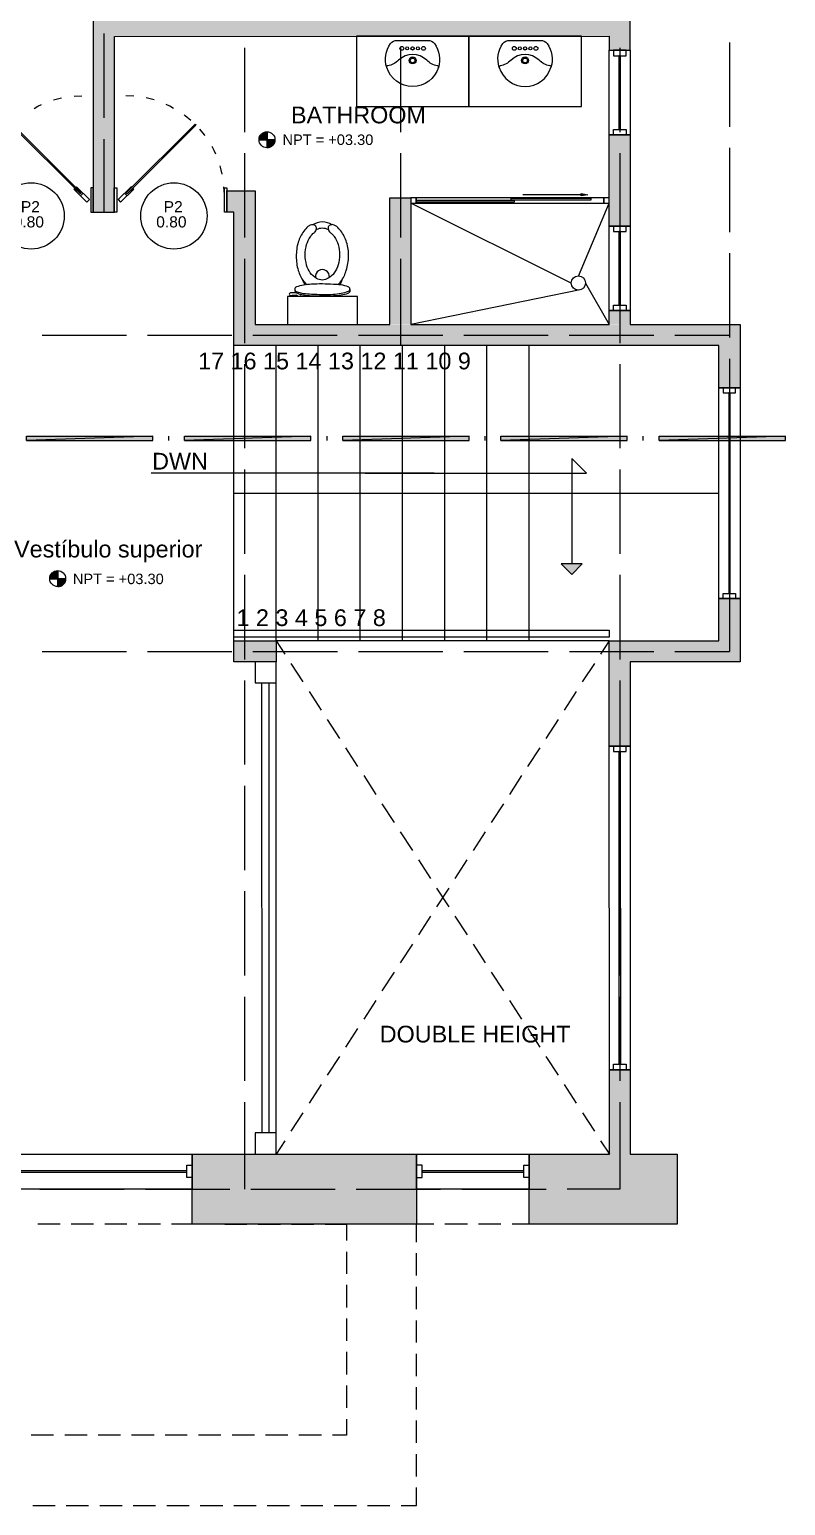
# Model space of a CAD drawing. Header units: metres. Extents: x 14 to 155, y 0 to 125.
# Drawn here: x 59.29 to 64.67, y 96.99 to 107.49 of the extents above; entities that cross this region are included whole.
import ezdxf

# ---------------------------------------------------------------- set-up
doc = ezdxf.new("R2010")
doc.units = ezdxf.units.M
doc.layers.add('PDF_Geometry', color=7, linetype='Continuous', true_color=0xc0c0c0)
doc.layers.add('PDF_Solid Fills', color=7, linetype='Continuous')
doc.layers.add('PDF_Text', color=255, linetype='Continuous')
doc.styles.add('PDF Arial', font='arial.ttf')

msp = doc.modelspace()

# ---------------------------------------------------------------- linework, layer by layer
at = {"layer": 'PDF_Geometry', "color": 0, "lineweight": 5}
for points in [[(61.857, 107.588), (59.897, 107.588), (59.896, 109.438), (59.746, 109.438), (59.746, 106.188), (59.897, 106.188), (59.897, 107.437), (63.417, 107.438), (63.417, 107.338), (63.566, 107.338), (63.566, 107.887), (63.417, 107.887), (63.417, 107.588), (62.006, 107.588), (62.006, 109.438), (61.857, 109.438)], [(63.417, 107.338), (63.566, 107.338), (63.566, 106.738), (63.417, 106.738)], [(63.417, 106.738), (63.566, 106.738), (63.566, 106.088), (63.417, 106.088)], [(62.006, 105.388), (63.417, 105.388), (63.417, 105.488), (63.566, 105.488), (63.566, 105.388), (64.347, 105.388), (64.347, 104.938), (64.197, 104.938), (64.197, 105.239), (60.746, 105.239), (60.746, 106.188), (60.697, 106.188), (60.697, 106.338), (60.897, 106.338), (60.897, 105.387), (61.857, 105.388), (61.857, 106.289), (62.006, 106.289)], [(63.417, 106.088), (63.566, 106.088), (63.566, 105.488), (63.417, 105.488)], [(64.197, 104.938), (64.347, 104.938), (64.347, 103.438), (64.197, 103.438)], [(63.417, 102.388), (63.417, 103.137), (64.197, 103.138), (64.197, 103.438), (64.347, 103.438), (64.347, 102.989), (63.566, 102.989), (63.566, 102.388)], [(61.047, 102.989), (60.746, 102.989), (60.746, 103.137), (61.047, 103.137)], [(63.417, 102.388), (63.566, 102.388), (63.566, 100.087), (63.418, 100.087)], [(63.566, 100.087), (63.566, 99.487), (63.899, 99.487), (63.899, 98.988), (62.846, 98.988), (62.846, 99.487), (63.418, 99.487), (63.418, 100.087)], [(58.65, 99.487), (60.449, 99.487), (60.449, 99.237), (58.65, 99.237)], [(60.449, 99.487), (62.046, 99.487), (62.046, 98.988), (60.449, 98.988)], [(62.046, 99.487), (62.846, 99.487), (62.846, 99.237), (62.046, 99.237)]]:
    msp.add_lwpolyline(points, close=True, dxfattribs=at)
at = {"layer": 'PDF_Geometry', "color": 0, "lineweight": 0}
for points in [[(59.821, 107.457), (59.821, 106.857)], [(60.822, 107.356), (60.822, 106.757)], [(61.932, 107.356), (61.932, 106.757)], [(63.491, 107.356), (63.491, 106.757)], [(64.272, 107.394), (64.272, 106.794)], [(59.463, 106.985), (59.472, 106.988), (59.521, 106.999)], [(59.61, 107.012), (59.664, 107.015)], [(60.034, 107.012), (59.978, 107.015)], [(60.18, 106.985), (60.17, 106.988), (60.122, 106.999)], [(59.325, 106.925), (59.352, 106.941), (59.378, 106.953)], [(60.317, 106.925), (60.29, 106.941), (60.265, 106.953)], [(60.441, 106.839), (60.401, 106.873), (60.394, 106.877)], [(60.541, 106.73), (60.538, 106.737), (60.505, 106.777)], [(59.821, 106.706), (59.821, 106.188)], [(60.927, 106.701), (61.039, 106.701)], [(60.983, 106.759), (60.983, 106.645)], [(60.617, 106.6), (60.606, 106.626), (60.591, 106.653)], [(60.822, 106.607), (60.822, 106.007)], [(61.932, 106.607), (61.932, 106.007)], [(63.491, 106.607), (63.491, 106.007)], [(64.272, 106.644), (64.272, 106.044)], [(60.663, 106.458), (60.652, 106.506), (60.649, 106.516)], [(60.679, 106.314), (60.676, 106.368)], [(59.674, 106.322), (59.655, 106.304)], [(59.969, 106.322), (59.988, 106.304)], [(63.147, 105.682), (62.006, 106.25), (63.379, 106.25)], [(63.216, 106.311), (62.803, 106.311)], [(63.198, 105.732), (63.417, 106.25)], [(60.822, 105.856), (60.822, 105.256)], [(61.932, 105.856), (61.932, 105.239)], [(63.491, 105.856), (63.491, 105.256)], [(64.272, 105.895), (64.272, 105.295)], [(63.209, 105.634), (62.006, 105.387)], [(63.248, 105.682), (63.417, 105.387)], [(59.383, 105.312), (59.983, 105.312)], [(60.132, 105.312), (60.732, 105.312)], [(60.882, 105.312), (61.482, 105.312)], [(61.633, 105.312), (62.233, 105.312)], [(62.382, 105.312), (62.982, 105.312)], [(63.132, 105.312), (63.733, 105.312)], [(63.883, 105.312), (64.272, 105.312)], [(60.822, 105.106), (60.822, 104.507)], [(63.491, 105.106), (63.491, 104.507)], [(64.272, 105.144), (64.272, 104.544)], [(60.284, 104.563), (60.284, 104.594)], [(61.409, 104.563), (61.409, 104.594)], [(62.534, 104.563), (62.534, 104.594)], [(63.659, 104.563), (63.659, 104.594)], [(61.681, 104.33), (63.256, 104.33), (63.15, 104.435), (63.15, 103.685)], [(64.272, 104.394), (64.272, 103.794)], [(62.171, 104.33), (60.159, 104.33)], [(60.822, 104.357), (60.822, 103.757)], [(63.491, 104.357), (63.491, 103.757)], [(59.493, 103.635), (59.493, 103.521)], [(64.272, 103.645), (64.272, 103.062)], [(59.437, 103.579), (59.549, 103.579)], [(60.822, 103.606), (60.822, 103.006)], [(63.491, 103.606), (63.491, 103.006)], [(61.047, 103.137), (61.108, 103.043)], [(63.417, 103.137), (63.355, 103.043)], [(59.383, 103.062), (59.983, 103.062)], [(60.132, 103.062), (60.732, 103.062)], [(60.882, 103.062), (61.483, 103.062)], [(61.633, 103.062), (62.233, 103.062)], [(62.382, 103.062), (62.982, 103.062)], [(63.133, 103.062), (63.733, 103.062)], [(63.883, 103.062), (64.272, 103.062)], [(61.151, 102.977), (61.238, 102.845)], [(63.312, 102.977), (63.225, 102.845)], [(60.822, 102.856), (60.822, 102.257)], [(63.491, 102.856), (63.491, 102.257)], [(61.281, 102.777), (61.367, 102.644)], [(63.182, 102.777), (63.096, 102.645)], [(61.411, 102.577), (61.497, 102.444)], [(63.053, 102.577), (62.966, 102.444)], [(61.54, 102.377), (61.627, 102.244)], [(62.923, 102.377), (62.836, 102.244)], [(61.67, 102.179), (61.756, 102.044)], [(62.793, 102.179), (62.707, 102.044)], [(60.822, 102.107), (60.822, 101.507)], [(63.491, 102.107), (63.491, 101.507)], [(61.799, 101.979), (61.886, 101.846)], [(62.664, 101.979), (62.577, 101.846)], [(61.929, 101.779), (62.016, 101.646)], [(62.534, 101.779), (62.448, 101.646)], [(62.059, 101.579), (62.145, 101.446)], [(62.404, 101.579), (62.318, 101.446)], [(60.822, 101.356), (60.822, 100.756)], [(62.188, 101.379), (62.275, 101.246)], [(62.275, 101.379), (62.188, 101.246)], [(63.491, 101.356), (63.491, 100.756)], [(62.145, 101.18), (62.059, 101.046)], [(62.318, 101.18), (62.405, 101.046)], [(62.016, 100.98), (61.929, 100.847)], [(62.448, 100.98), (62.534, 100.847)], [(61.886, 100.78), (61.8, 100.647)], [(62.577, 100.78), (62.664, 100.647)], [(60.822, 100.606), (60.822, 100.007)], [(61.756, 100.58), (61.67, 100.447)], [(62.707, 100.58), (62.793, 100.447)], [(63.491, 100.606), (63.491, 100.007)], [(61.627, 100.38), (61.54, 100.247)], [(62.837, 100.38), (62.923, 100.247)], [(61.497, 100.182), (61.411, 100.047)], [(62.966, 100.182), (63.053, 100.047)], [(61.368, 99.981), (61.281, 99.849)], [(63.096, 99.982), (63.182, 99.849)], [(60.822, 99.857), (60.822, 99.237)], [(63.491, 99.857), (63.491, 99.237), (63.118, 99.237)], [(61.238, 99.781), (61.151, 99.649)], [(63.226, 99.781), (63.312, 99.649)], [(61.108, 99.581), (61.047, 99.487)], [(63.355, 99.581), (63.418, 99.487)], [(59.367, 99.237), (59.967, 99.237)], [(60.118, 99.237), (60.718, 99.237)], [(60.868, 99.237), (61.468, 99.237)], [(61.617, 99.237), (62.217, 99.237)], [(62.368, 99.237), (62.968, 99.237)], [(59.51, 98.988), (59.351, 98.988)], [(59.748, 98.988), (59.59, 98.988)], [(59.986, 98.988), (59.828, 98.988)], [(60.225, 98.988), (60.065, 98.988)], [(60.601, 98.988), (60.449, 98.988), (60.303, 98.988)], [(60.681, 98.988), (60.839, 98.988)], [(60.919, 98.988), (61.078, 98.988)], [(61.156, 98.988), (61.316, 98.988)], [(61.395, 98.988), (61.547, 98.988), (61.547, 98.872)], [(62.169, 98.988), (62.046, 98.988)], [(62.046, 98.861), (62.046, 98.988)], [(62.408, 98.988), (62.248, 98.988)], [(62.645, 98.988), (62.486, 98.988)], [(62.846, 98.988), (62.725, 98.988)], [(61.547, 98.792), (61.547, 98.634)], [(62.046, 98.623), (62.046, 98.781)], [(61.547, 98.556), (61.547, 98.396)], [(62.046, 98.384), (62.046, 98.543)], [(61.547, 98.317), (61.547, 98.159)], [(62.046, 98.146), (62.046, 98.304)], [(61.547, 98.079), (61.547, 97.92)], [(62.046, 97.907), (62.046, 98.067)], [(61.547, 97.84), (61.547, 97.682)], [(62.046, 97.671), (62.046, 97.829)], [(61.547, 97.602), (61.547, 97.488), (61.448, 97.488)], [(62.046, 97.432), (62.046, 97.591)], [(59.463, 97.488), (59.305, 97.488)], [(59.702, 97.488), (59.543, 97.488)], [(59.94, 97.488), (59.782, 97.488)], [(60.179, 97.488), (60.019, 97.488)], [(60.415, 97.488), (60.257, 97.488)], [(60.654, 97.488), (60.495, 97.488)], [(60.892, 97.488), (60.734, 97.488)], [(61.131, 97.488), (60.972, 97.488)], [(61.369, 97.488), (61.209, 97.488)], [(62.046, 97.194), (62.046, 97.352)], [(61.936, 96.987), (62.046, 96.987), (62.046, 97.114)], [(59.316, 96.987), (59.476, 96.987)], [(59.554, 96.987), (59.713, 96.987)], [(59.793, 96.987), (59.951, 96.987)], [(60.031, 96.987), (60.19, 96.987)], [(60.27, 96.987), (60.428, 96.987)], [(60.507, 96.987), (60.667, 96.987)], [(60.745, 96.987), (60.904, 96.987)], [(60.984, 96.987), (61.142, 96.987)], [(61.222, 96.987), (61.38, 96.987)], [(61.46, 96.987), (61.619, 96.987)], [(61.697, 96.987), (61.857, 96.987)]]:
    msp.add_lwpolyline(points, dxfattribs=at)
for points in [[(61.619, 106.938), (62.419, 106.938), (62.419, 107.438), (61.619, 107.438)], [(62.419, 106.938), (63.219, 106.938), (63.219, 107.438), (62.419, 107.438)], [(63.536, 107.338), (63.448, 107.338), (63.448, 107.3), (63.536, 107.3)], [(63.486, 106.775), (63.497, 106.775), (63.497, 107.3), (63.486, 107.3)], [(59.165, 106.805), (59.655, 106.317), (59.661, 106.324), (59.172, 106.812)], [(60.477, 106.805), (59.988, 106.317), (59.981, 106.324), (60.471, 106.812)], [(63.536, 106.738), (63.448, 106.738), (63.448, 106.775), (63.536, 106.775)], [(60.929, 106.713), (60.983, 106.701), (60.927, 106.701)], [(60.932, 106.724), (60.983, 106.713), (60.929, 106.713)], [(60.983, 106.713), (60.929, 106.713), (60.983, 106.701)], [(60.937, 106.733), (60.983, 106.724), (60.932, 106.724)], [(60.983, 106.724), (60.932, 106.724), (60.983, 106.713)], [(60.943, 106.741), (60.983, 106.733), (60.937, 106.733)], [(60.983, 106.733), (60.937, 106.733), (60.983, 106.724)], [(60.953, 106.749), (60.983, 106.741), (60.943, 106.741)], [(60.983, 106.741), (60.943, 106.741), (60.983, 106.733)], [(60.962, 106.754), (60.983, 106.749), (60.953, 106.749)], [(60.983, 106.749), (60.953, 106.749), (60.983, 106.741)], [(60.972, 106.757), (60.983, 106.754), (60.962, 106.754)], [(60.983, 106.754), (60.962, 106.754), (60.983, 106.749)], [(60.983, 106.759), (60.983, 106.757), (60.972, 106.757)], [(60.983, 106.757), (60.972, 106.757), (60.983, 106.754)], [(61.039, 106.701), (60.983, 106.701), (61.039, 106.692)], [(60.983, 106.701), (61.039, 106.692), (60.983, 106.692)], [(61.039, 106.692), (60.983, 106.692), (61.036, 106.682)], [(60.983, 106.692), (61.036, 106.682), (60.983, 106.682)], [(61.036, 106.682), (60.983, 106.682), (61.033, 106.674)], [(60.983, 106.682), (61.033, 106.674), (60.983, 106.674)], [(61.033, 106.674), (60.983, 106.674), (61.026, 106.666)], [(60.983, 106.674), (61.026, 106.666), (60.983, 106.666)], [(61.026, 106.666), (60.983, 106.666), (61.02, 106.66)], [(60.983, 106.666), (61.02, 106.66), (60.983, 106.66)], [(61.02, 106.66), (60.983, 106.66), (61.012, 106.653)], [(60.983, 106.66), (61.012, 106.653), (60.983, 106.653)], [(61.012, 106.653), (60.983, 106.653), (61.002, 106.649)], [(60.983, 106.653), (61.002, 106.649), (60.983, 106.649)], [(60.983, 106.648), (60.983, 106.647), (60.993, 106.647)], [(60.983, 106.648), (61.002, 106.648), (60.993, 106.647)], [(60.983, 106.647), (60.993, 106.647), (60.983, 106.645)], [(59.719, 106.277), (59.701, 106.258), (59.608, 106.351), (59.615, 106.356), (59.655, 106.317), (59.661, 106.324), (59.621, 106.364), (59.628, 106.368)], [(59.728, 106.188), (59.746, 106.188), (59.746, 106.359), (59.728, 106.359)], [(59.914, 106.188), (59.896, 106.188), (59.896, 106.359), (59.914, 106.359)], [(59.924, 106.277), (59.941, 106.258), (60.034, 106.351), (60.028, 106.356), (59.988, 106.317), (59.981, 106.324), (60.021, 106.364), (60.015, 106.368)], [(60.697, 106.188), (60.679, 106.188), (60.679, 106.359), (60.697, 106.359)], [(62.006, 106.25), (62.044, 106.25), (62.044, 106.289), (62.006, 106.289)], [(62.044, 106.25), (63.379, 106.25), (63.379, 106.289), (62.044, 106.289)], [(62.742, 106.269), (62.044, 106.269), (62.044, 106.26), (62.742, 106.26)], [(62.716, 106.274), (63.289, 106.274), (63.289, 106.284), (62.716, 106.284)], [(63.216, 106.319), (63.265, 106.311), (63.216, 106.303)], [(63.379, 106.25), (63.417, 106.25), (63.417, 106.289), (63.379, 106.289)], [(63.536, 106.088), (63.448, 106.088), (63.448, 106.05), (63.536, 106.05)], [(63.486, 105.525), (63.497, 105.525), (63.497, 106.05), (63.486, 106.05)], [(61.627, 105.587), (61.127, 105.587), (61.127, 105.387), (61.627, 105.387)], [(63.536, 105.488), (63.448, 105.488), (63.448, 105.525), (63.536, 105.525)], [(64.315, 104.938), (64.227, 104.938), (64.227, 104.901), (64.315, 104.901)], [(64.267, 103.475), (64.277, 103.475), (64.277, 104.901), (64.267, 104.901)], [(60.17, 104.563), (60.17, 104.594), (59.271, 104.563)], [(60.17, 104.594), (59.271, 104.563), (59.271, 104.594)], [(61.295, 104.563), (61.295, 104.594), (60.396, 104.563)], [(61.295, 104.594), (60.396, 104.563), (60.396, 104.594)], [(62.42, 104.563), (62.42, 104.594), (61.521, 104.563)], [(62.42, 104.594), (61.521, 104.563), (61.521, 104.594)], [(63.545, 104.563), (63.545, 104.594), (62.646, 104.563)], [(63.545, 104.594), (62.646, 104.563), (62.646, 104.594)], [(64.67, 104.563), (64.67, 104.594), (63.771, 104.563)], [(64.67, 104.594), (63.771, 104.563), (63.771, 104.594)], [(59.463, 103.625), (59.493, 103.617), (59.453, 103.617)], [(59.473, 103.63), (59.493, 103.625), (59.463, 103.625)], [(59.493, 103.625), (59.463, 103.625), (59.493, 103.617)], [(59.482, 103.633), (59.493, 103.63), (59.473, 103.63)], [(59.493, 103.63), (59.473, 103.63), (59.493, 103.625)], [(59.493, 103.635), (59.493, 103.633), (59.482, 103.633)], [(59.493, 103.633), (59.482, 103.633), (59.493, 103.63)], [(63.15, 103.61), (63.225, 103.685), (63.075, 103.685)], [(63.15, 103.61), (63.225, 103.685), (63.075, 103.685)], [(59.439, 103.589), (59.493, 103.579), (59.437, 103.579)], [(59.442, 103.6), (59.493, 103.589), (59.439, 103.589)], [(59.493, 103.589), (59.439, 103.589), (59.493, 103.579)], [(59.447, 103.609), (59.493, 103.6), (59.442, 103.6)], [(59.493, 103.6), (59.442, 103.6), (59.493, 103.589)], [(59.453, 103.617), (59.493, 103.609), (59.447, 103.609)], [(59.493, 103.609), (59.447, 103.609), (59.493, 103.6)], [(59.493, 103.617), (59.453, 103.617), (59.493, 103.609)], [(59.549, 103.579), (59.493, 103.579), (59.549, 103.569)], [(59.493, 103.579), (59.549, 103.569), (59.493, 103.569)], [(59.549, 103.569), (59.493, 103.569), (59.546, 103.56)], [(59.493, 103.569), (59.546, 103.56), (59.493, 103.56)], [(59.546, 103.56), (59.493, 103.56), (59.543, 103.55)], [(59.493, 103.56), (59.543, 103.55), (59.493, 103.55)], [(59.543, 103.55), (59.493, 103.55), (59.537, 103.542)], [(59.493, 103.55), (59.537, 103.542), (59.493, 103.542)], [(59.537, 103.542), (59.493, 103.542), (59.53, 103.536)], [(59.493, 103.542), (59.53, 103.536), (59.493, 103.536)], [(59.53, 103.536), (59.493, 103.536), (59.522, 103.529)], [(59.493, 103.536), (59.522, 103.529), (59.493, 103.529)], [(59.522, 103.529), (59.493, 103.529), (59.513, 103.526)], [(59.493, 103.529), (59.513, 103.526), (59.493, 103.526)], [(59.493, 103.526), (59.493, 103.523), (59.503, 103.523)], [(59.493, 103.526), (59.513, 103.526), (59.503, 103.523)], [(59.493, 103.523), (59.503, 103.523), (59.493, 103.521)], [(64.315, 103.438), (64.227, 103.438), (64.227, 103.475), (64.315, 103.475)], [(60.746, 103.213), (63.417, 103.213), (63.417, 103.163), (60.746, 103.163)], [(61.047, 102.989), (60.897, 102.989), (60.897, 102.838), (61.047, 102.838)], [(60.996, 99.637), (60.947, 99.637), (60.946, 102.838), (60.996, 102.838)], [(63.536, 102.388), (63.448, 102.388), (63.448, 102.35), (63.536, 102.35)], [(63.486, 100.126), (63.498, 100.126), (63.497, 102.35), (63.486, 102.35)], [(63.536, 100.087), (63.448, 100.087), (63.448, 100.126), (63.536, 100.126)], [(61.047, 99.637), (60.897, 99.637), (60.897, 99.487), (61.047, 99.487)], [(58.687, 99.357), (60.412, 99.357), (60.412, 99.367), (58.687, 99.367)], [(60.412, 99.407), (60.449, 99.407), (60.449, 99.319), (60.412, 99.319)], [(62.085, 99.407), (62.046, 99.407), (62.046, 99.319), (62.085, 99.319)], [(62.085, 99.357), (62.81, 99.357), (62.81, 99.367), (62.085, 99.367)], [(62.809, 99.407), (62.846, 99.407), (62.846, 99.319), (62.809, 99.319)]]:
    msp.add_lwpolyline(points, close=True, dxfattribs=at)
for points in [[(62.202, 107.217, -0.73761), (61.834, 107.216, -0.234349), (61.86, 107.386, -0.242347), (61.908, 107.409), (62.127, 107.409, -0.242347), (62.174, 107.386, -0.233943), (62.202, 107.216, 0.214901), (62.201, 107.225)], [(62.634, 107.217, -0.234349), (62.66, 107.386, -0.242347), (62.708, 107.409), (62.928, 107.409, -0.242347), (62.974, 107.386, -0.233943), (63.002, 107.217, 0.223), (63.001, 107.225)], [(62.194, 107.228, -0.152275), (62.118, 107.268, 0.401685), (61.918, 107.268, -0.151541), (61.841, 107.228, 0.222768), (61.835, 107.225)], [(62.993, 107.228, -0.152275), (62.918, 107.268, 0.401685), (62.718, 107.268, -0.151541), (62.641, 107.228, 0.455099), (62.634, 107.216, 0.73761), (63.002, 107.217)], [(61.489, 105.671, 0.036465), (61.508, 105.693, 0.083849), (61.546, 105.773, 0.072972), (61.563, 105.873, 0.072871), (61.548, 105.973, 0.084555), (61.507, 106.053, 0.052968), (61.478, 106.084, 0.066059), (61.461, 106.094, 0.08243), (61.445, 106.098, 0.103019), (61.431, 106.094, 0.14263), (61.421, 106.087, 0.138085), (61.417, 106.076, 0.107353), (61.419, 106.06, 0.084394), (61.427, 106.047, 0.070554), (61.442, 106.034, -0.053068), (61.461, 106.013, -0.083388), (61.488, 105.956, -0.071532), (61.498, 105.884, -0.071532), (61.488, 105.812, -0.082894), (61.461, 105.755, -0.106801), (61.418, 105.717, -0.134109), (61.376, 105.704, -0.132567), (61.334, 105.716, -0.106801), (61.29, 105.756, -0.083388), (61.264, 105.811, -0.071532), (61.254, 105.884, -0.071532), (61.264, 105.957, -0.082894), (61.291, 106.012, -0.051191), (61.309, 106.034, 0.067845), (61.324, 106.047, 0.074849), (61.332, 106.061, 0.107353), (61.334, 106.075, 0.143653), (61.33, 106.087, 0.138048), (61.32, 106.095, 0.108397), (61.306, 106.096, 0.074785), (61.29, 106.095, 0.067769), (61.273, 106.085, 0.055107), (61.244, 106.051, 0.083849), (61.204, 105.973, 0.072972), (61.19, 105.873, 0.072871), (61.204, 105.773, 0.084555), (61.243, 105.694, 0.0346), (61.263, 105.671)], [(61.446, 106.097, 0.144687), (61.376, 106.117, 0.144414), (61.306, 106.096)], [(61.419, 106.062, 0.121315), (61.376, 106.072, 0.121315), (61.333, 106.062)], [(61.18, 105.64, 0.319266), (61.19, 105.622, 0.049038), (61.242, 105.609, 0.021497), (61.298, 105.604, 0.015366), (61.376, 105.602, 0.015393), (61.453, 105.603, 0.020248), (61.509, 105.61, 0.049038), (61.561, 105.624, 0.319266), (61.572, 105.64, 0.319266), (61.56, 105.655, 0.049038), (61.509, 105.669, 0.021497), (61.454, 105.673, 0.015366), (61.376, 105.676, 0.015393), (61.298, 105.674, 0.020248), (61.242, 105.668, 0.049038), (61.191, 105.655, 0.319266), (61.18, 105.639), (61.18, 105.628, 0.319266), (61.191, 105.613, 0.049038), (61.242, 105.598, 0.021497), (61.298, 105.592, 0.015366), (61.376, 105.591, 0.015393), (61.454, 105.593, 0.020248), (61.509, 105.598, 0.049038), (61.56, 105.611, 0.319266), (61.574, 105.628), (61.574, 105.639)], [(61.186, 105.613), (61.167, 105.613), (61.15, 105.613, 1.01914), (61.15, 105.594), (61.162, 105.596), (61.194, 105.599, -0.30187), (61.197, 105.589)]]:
    msp.add_lwpolyline(points, format="xyb", dxfattribs=at)
at = {"layer": 'PDF_Geometry', "color": 0, "lineweight": 5}
for points in [[(63.417, 107.338), (63.566, 107.338)], [(63.417, 106.088), (63.566, 106.088)], [(60.746, 103.137), (60.746, 105.239)], [(63.417, 103.137), (61.047, 103.137), (61.047, 105.239)], [(61.347, 103.137), (61.347, 105.239)], [(61.646, 103.137), (61.646, 105.239)], [(61.947, 103.137), (61.947, 105.239)], [(62.246, 103.137), (62.246, 105.239)], [(62.547, 103.137), (62.547, 105.239)], [(62.846, 103.137), (62.846, 105.239)], [(60.746, 104.187), (62.846, 104.187)], [(62.846, 104.187), (64.197, 104.187)], [(61.047, 99.487), (61.047, 102.989)]]:
    msp.add_lwpolyline(points, dxfattribs=at)
at = {"layer": 'PDF_Geometry', "color": 0, "lineweight": 0}
for centre, radius in [((61.941, 107.352), 0.0136), ((61.979, 107.352), 0.0104), ((62.018, 107.352), 0.012), ((62.018, 107.352), 0.0104), ((62.056, 107.352), 0.0104), ((62.095, 107.352), 0.0136), ((62.741, 107.352), 0.0136), ((62.78, 107.352), 0.0104), ((62.818, 107.352), 0.012), ((62.818, 107.352), 0.0104), ((62.856, 107.352), 0.0104), ((62.895, 107.352), 0.0136), ((62.018, 107.266), 0.0248), ((62.018, 107.266), 0.0168), ((62.818, 107.266), 0.0248), ((62.818, 107.266), 0.0168), ((60.982, 106.702), 0.0568), ((59.304, 106.16), 0.236), ((60.32, 106.16), 0.236), ((63.197, 105.683), 0.0505), ((59.493, 103.58), 0.0568)]:
    msp.add_circle(centre, radius, dxfattribs=at)
for centre, radius, start, end in [((61.376, 105.728), 0.0502, 353.6153, 186.264), ((60.995, 105.581), 0.271, 19.0974, 27.4822), ((61.758, 105.581), 0.271, 152.5221, 160.907), ((61.202, 105.595), 0.0199, 343.7661, 27.8031), ((61.166, 105.589), 0.0984, 359.9641, 4.3355), ((56.147, 105.792), 5.344, 357.8144, 357.8948)]:
    msp.add_arc(centre, radius, start, end, dxfattribs=at)
for points in [[(61.835, 107.225), (61.833, 107.222), (61.832, 107.219), (61.833, 107.216)], [(62.201, 107.225), (62.199, 107.227), (62.197, 107.229), (62.194, 107.229)], [(63.001, 107.225), (63, 107.227), (62.997, 107.229), (62.994, 107.229)]]:
    msp.add_open_spline(points, degree=3, dxfattribs=at)
at = {"layer": 'PDF_Solid Fills', "color": 0, "transparency": 33554559}
for points in [[(63.566, 107.588), (59.746, 107.588), (63.566, 107.438)], [(59.746, 107.588), (63.566, 107.438), (59.746, 107.437)], [(59.897, 107.437), (59.746, 107.437), (59.897, 106.188)], [(59.746, 107.437), (59.897, 106.188), (59.746, 106.188)], [(63.566, 107.438), (63.417, 107.438), (63.566, 107.338)], [(63.417, 107.438), (63.566, 107.338), (63.417, 107.338)], [(60.927, 106.701), (60.983, 106.701), (60.929, 106.713)], [(60.929, 106.713), (60.983, 106.713), (60.932, 106.724)], [(60.929, 106.713), (60.983, 106.701), (60.983, 106.713)], [(60.932, 106.724), (60.983, 106.724), (60.937, 106.733)], [(60.932, 106.724), (60.983, 106.713), (60.983, 106.724)], [(60.937, 106.733), (60.983, 106.733), (60.943, 106.741)], [(60.937, 106.733), (60.983, 106.724), (60.983, 106.733)], [(60.943, 106.741), (60.983, 106.741), (60.953, 106.749)], [(60.943, 106.741), (60.983, 106.733), (60.983, 106.741)], [(60.953, 106.749), (60.983, 106.749), (60.962, 106.754)], [(60.953, 106.749), (60.983, 106.741), (60.983, 106.749)], [(60.962, 106.754), (60.983, 106.754), (60.972, 106.757)], [(60.962, 106.754), (60.983, 106.749), (60.983, 106.754)], [(60.972, 106.757), (60.983, 106.757), (60.983, 106.759)], [(60.972, 106.757), (60.983, 106.754), (60.983, 106.757)], [(60.983, 106.701), (61.039, 106.692), (61.039, 106.701)], [(60.983, 106.692), (61.039, 106.692), (60.983, 106.701)], [(60.983, 106.692), (61.036, 106.682), (61.039, 106.692)], [(60.983, 106.682), (61.036, 106.682), (60.983, 106.692)], [(60.983, 106.682), (61.033, 106.674), (61.036, 106.682)], [(60.983, 106.674), (61.033, 106.674), (60.983, 106.682)], [(60.983, 106.674), (61.026, 106.666), (61.033, 106.674)], [(60.983, 106.666), (61.026, 106.666), (60.983, 106.674)], [(63.566, 106.738), (63.417, 106.738), (63.566, 106.088)], [(63.417, 106.738), (63.566, 106.088), (63.417, 106.088)], [(60.983, 106.666), (61.02, 106.66), (61.026, 106.666)], [(60.983, 106.66), (61.02, 106.66), (60.983, 106.666)], [(60.983, 106.66), (61.012, 106.653), (61.02, 106.66)], [(60.983, 106.653), (61.012, 106.653), (60.983, 106.66)], [(60.983, 106.653), (61.002, 106.648), (61.012, 106.653)], [(60.983, 106.648), (61.002, 106.648), (60.983, 106.653)], [(60.983, 106.647), (60.993, 106.647), (60.983, 106.648)], [(60.983, 106.648), (60.993, 106.647), (61.002, 106.648)], [(60.983, 106.647), (60.983, 106.645), (60.993, 106.647)], [(60.897, 106.338), (60.697, 106.338), (60.897, 106.188)], [(60.697, 106.338), (60.897, 106.188), (60.697, 106.188)], [(62.006, 106.289), (61.857, 106.289), (62.006, 105.388)], [(61.857, 106.289), (62.006, 105.388), (61.857, 105.388)], [(63.216, 106.303), (63.265, 106.311), (63.216, 106.319)], [(60.897, 106.188), (60.746, 106.188), (60.897, 105.387)], [(60.746, 106.188), (60.897, 105.387), (60.746, 105.387)], [(63.566, 105.488), (63.417, 105.488), (63.566, 105.388)], [(63.417, 105.488), (63.566, 105.388), (63.417, 105.388)], [(64.347, 105.388), (60.746, 105.387), (64.347, 105.239)], [(60.746, 105.387), (64.347, 105.239), (60.746, 105.239)], [(64.347, 105.239), (64.197, 105.239), (64.347, 104.938)], [(64.197, 105.239), (64.347, 104.938), (64.197, 104.938)], [(59.271, 104.594), (59.271, 104.563), (60.17, 104.594)], [(59.271, 104.563), (60.17, 104.563), (60.17, 104.594)], [(60.396, 104.594), (60.396, 104.563), (61.295, 104.594)], [(60.396, 104.563), (61.295, 104.563), (61.295, 104.594)], [(61.521, 104.594), (61.521, 104.563), (62.42, 104.594)], [(61.521, 104.563), (62.42, 104.563), (62.42, 104.594)], [(62.646, 104.594), (62.646, 104.563), (63.545, 104.594)], [(62.646, 104.563), (63.545, 104.563), (63.545, 104.594)], [(63.771, 104.594), (63.771, 104.563), (64.67, 104.594)], [(63.771, 104.563), (64.67, 104.563), (64.67, 104.594)], [(59.453, 103.617), (59.493, 103.617), (59.463, 103.625)], [(59.463, 103.625), (59.493, 103.625), (59.473, 103.63)], [(59.463, 103.625), (59.493, 103.617), (59.493, 103.625)], [(59.473, 103.63), (59.493, 103.63), (59.482, 103.633)], [(59.473, 103.63), (59.493, 103.625), (59.493, 103.63)], [(59.482, 103.633), (59.493, 103.633), (59.493, 103.635)], [(59.482, 103.633), (59.493, 103.63), (59.493, 103.633)], [(63.075, 103.685), (63.15, 103.61), (63.225, 103.685)], [(59.437, 103.579), (59.493, 103.579), (59.439, 103.589)], [(59.439, 103.589), (59.493, 103.589), (59.442, 103.6)], [(59.439, 103.589), (59.493, 103.579), (59.493, 103.589)], [(59.442, 103.6), (59.493, 103.6), (59.447, 103.609)], [(59.442, 103.6), (59.493, 103.589), (59.493, 103.6)], [(59.447, 103.609), (59.493, 103.609), (59.453, 103.617)], [(59.447, 103.609), (59.493, 103.6), (59.493, 103.609)], [(59.453, 103.617), (59.493, 103.609), (59.493, 103.617)], [(59.493, 103.579), (59.549, 103.569), (59.549, 103.579)], [(59.493, 103.569), (59.549, 103.569), (59.493, 103.579)], [(59.493, 103.569), (59.546, 103.56), (59.549, 103.569)], [(59.493, 103.56), (59.546, 103.56), (59.493, 103.569)], [(59.493, 103.56), (59.543, 103.55), (59.546, 103.56)], [(59.493, 103.55), (59.543, 103.55), (59.493, 103.56)], [(59.493, 103.55), (59.537, 103.542), (59.543, 103.55)], [(59.493, 103.542), (59.537, 103.542), (59.493, 103.55)], [(59.493, 103.542), (59.53, 103.536), (59.537, 103.542)], [(59.493, 103.536), (59.53, 103.536), (59.493, 103.542)], [(59.493, 103.536), (59.522, 103.529), (59.53, 103.536)], [(59.493, 103.529), (59.522, 103.529), (59.493, 103.536)], [(59.493, 103.529), (59.513, 103.526), (59.522, 103.529)], [(59.493, 103.526), (59.513, 103.526), (59.493, 103.529)], [(59.493, 103.523), (59.503, 103.523), (59.493, 103.526)], [(59.493, 103.526), (59.503, 103.523), (59.513, 103.526)], [(59.493, 103.523), (59.493, 103.521), (59.503, 103.523)], [(64.347, 103.438), (64.197, 103.438), (64.347, 103.138)], [(64.197, 103.438), (64.347, 103.138), (64.197, 103.138)], [(61.047, 103.137), (60.746, 103.137), (61.047, 102.989)], [(60.746, 103.137), (61.047, 102.989), (60.746, 102.989)], [(64.347, 103.138), (63.418, 103.137), (64.347, 102.989)], [(63.418, 103.137), (64.347, 102.989), (63.418, 102.989)], [(63.566, 102.989), (63.417, 102.989), (63.566, 102.388)], [(63.417, 102.989), (63.566, 102.388), (63.417, 102.388)], [(63.566, 100.087), (63.418, 100.087), (63.566, 99.487)], [(63.418, 100.087), (63.566, 99.487), (63.418, 99.487)], [(62.046, 99.487), (60.449, 99.487), (62.046, 98.988)], [(60.449, 99.487), (62.046, 98.988), (60.449, 98.988)], [(63.899, 99.487), (62.846, 99.487), (63.899, 98.988)], [(62.846, 99.487), (63.899, 98.988), (62.846, 98.988)]]:
    msp.add_solid(points, dxfattribs=at)

# ---------------------------------------------------------------- texts
at = {"layer": 'PDF_Text', "color": 0, "attachment_point": 7, "rotation": 0.0022, "style": 'PDF Arial'}
for s, insert, char_height in [('BATHROOM', (61.153, 106.817), 0.1189), ('NPT = +03.30', (61.092, 106.664), 0.07435), ('P2', (59.231, 106.186), 0.0793), ('P2', (60.247, 106.186), 0.0793), ('0.80', (59.18, 106.077), 0.0793), ('0.80', (60.194, 106.077), 0.0793), ('17 16 15 14 13 12 11 10 9', (60.492, 105.067), 0.11895), ('DWN', (60.165, 104.356), 0.1189), ('Vestíbulo superior', (59.183, 103.695), 0.11895), ('NPT = +03.30', (59.601, 103.54), 0.07435), ('1 2 3 4 5 6 7 8', (60.765, 103.241), 0.11895), ('DOUBLE HEIGHT', (61.784, 100.279), 0.11895)]:
    msp.add_mtext(s, dxfattribs=dict(at, insert=insert, char_height=char_height))

doc.saveas('drawing.dxf')
